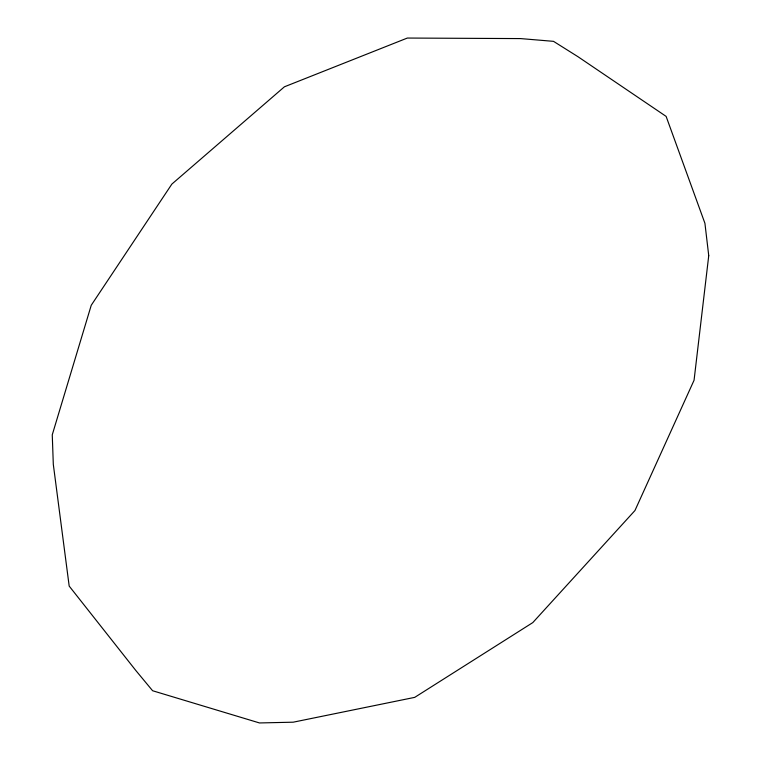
<?xml version="1.0" encoding="UTF-8"?>
<svg xmlns="http://www.w3.org/2000/svg" width="761" height="761" viewBox="0 0 761 761"><rect width="100%" height="100%" fill="white"/><g stroke="black" fill="none" stroke-linecap="round" stroke-linejoin="round"><path stroke-width="1.14" d="M708.738 255.667L694.061 380.253L634.95 510.536L532.805 622.593L414.716 697.371L293.204 722.189L259.501 722.95L152.609 690.741L135.772 670.431L69.184 586.084L53.308 464.362L52.262 434.807L91.244 305.256L171.872 184.086L284.414 86.802L407.344 38.05L520.514 38.583L553.513 41.341L577.989 56.714L666.122 116.395L704.924 223.306L708.738 255.667"/></g></svg>
